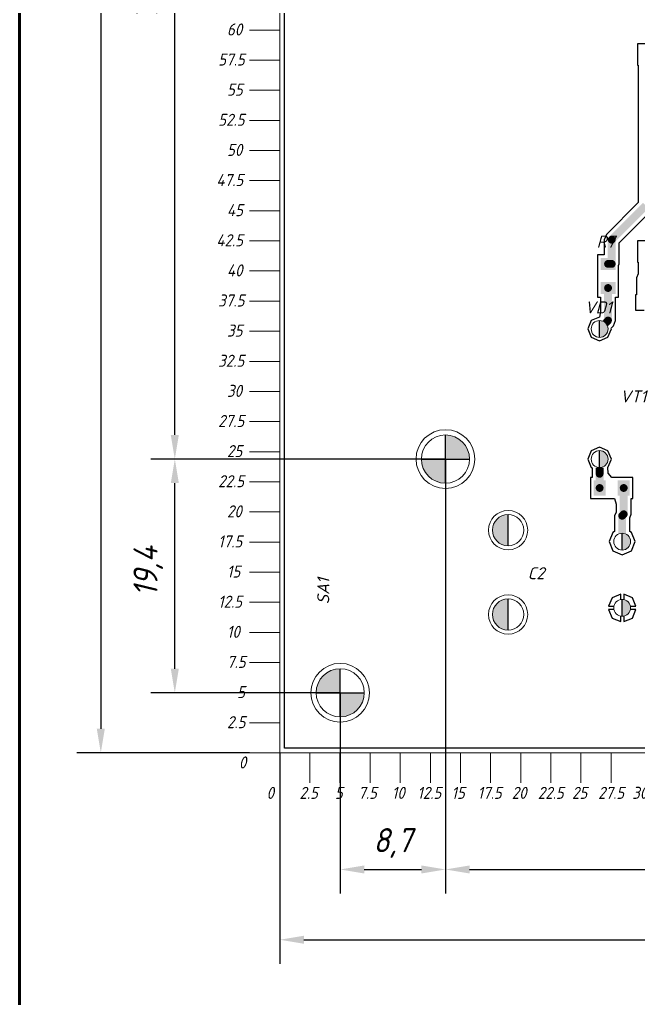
# Model space of a CAD drawing. Header units: millimetres. Extents: x -963 to 6553, y -1367 to 496.
# Drawn here: x 736.4 to 787.8, y 108.6 to 189.9 of the extents above; entities that cross this region are included whole.
import ezdxf

# ---------------------------------------------------------------- set-up
doc = ezdxf.new("R2010")
doc.units = ezdxf.units.MM
doc.header["$LTSCALE"] = 0.5
doc.layers.get('0').update_dxf_attribs({"lineweight": 60})
doc.layers.add('2-штриховка', color=7, linetype='Continuous', true_color=0x00c7c7)
doc.layers.add('4-текст', color=7, linetype='Continuous', true_color=0x00ad00)
for name, color, linetype in [('3-размеры', 6, 'Continuous'), ('TopLayer', 1, 'Continuous'), ('TopPaste', 8, 'Continuous')]:
    doc.layers.add(name, color=color, linetype=linetype)
doc.layers.add('Для ПП', color=30, linetype='Continuous', lineweight=20)
doc.styles.get("Standard").update_dxf_attribs({"font": 'isocpeui.ttf', "width": 0.9})
doc.dimstyles.new('Standart', dxfattribs={"dimtxt": 5, "dimasz": 5, "dimexe": 2, "dimexo": 0, "dimgap": 1, "dimtad": 1, "dimtoh": 1, "dimdec": 1, "dimtxsty": 'Standard', "dimcen": 2.5, "dimadec": 0, "dimazin": 0, "dimtfac": 1, "dimtdec": 1, "dimtmove": 0, "dimatfit": 3, "dimldrblk": 'DOTSMALL', "dimfxl": 1, "dimarcsym": 0})

# ---------------------------------------------------------------- blocks, each defined once
blk = doc.blocks.new('*D144')
at = {"layer": '3-размеры', "color": 0, "lineweight": -2, "transparency": 16777216}
for p, q in [((758.0405685470602, 129), (758.0405685470602, 111.488399625425)), ((838.0405685470602, 129), (838.0405685470602, 111.488399625425)), ((760.0405685470602, 113.488399625425), (836.0405685470602, 113.488399625425))]:
    blk.add_line(p, q, dxfattribs=at)
at = {"layer": '3-размеры', "color": 0, "transparency": 16777216}
for points in [[(760.0405685470602, 113.8217329587583), (760.0405685470602, 113.1550662920917), (758.0405685470602, 113.488399625425)], [(836.0405685470602, 113.8217329587583), (836.0405685470602, 113.1550662920917), (838.0405685470602, 113.488399625425)]]:
    blk.add_solid(points, dxfattribs=at)
at = {"layer": '3-размеры', "color": 0, "transparency": 16777216, "insert": (797.8837179979747, 115.488399625425), "char_height": 2, "attachment_point": 5}
blk.add_mtext('80', dxfattribs=at)
blk = doc.blocks.new('_DotSmall')
at = {"color": 0, "linetype": 'ByBlock', "const_width": 0.5}
blk.add_lwpolyline([(-0.0625, 0, 1), (0.0625, 0, 1)], format="xyb", close=True, dxfattribs=at)
blk = doc.blocks.new('*D146')
at = {"layer": '3-размеры', "color": 0, "lineweight": -2, "transparency": 16777216}
for p, q in [((755.5405685470604, 259.0000000000001), (741.1818160149857, 259.0000000000001)), ((743.1818160149857, 257.0000000000001), (743.1818160149858, 131.0000000000001)), ((755.5405685470604, 129.0000000000001), (741.1818160149858, 129.0000000000001))]:
    blk.add_line(p, q, dxfattribs=at)
at = {"layer": '3-размеры', "color": 0, "transparency": 16777216}
for points in [[(742.8484826816523, 257.0000000000001), (743.515149348319, 257.0000000000001), (743.1818160149857, 259.0000000000001)], [(742.8484826816524, 131.0000000000001), (743.5151493483191, 131.0000000000001), (743.1818160149858, 129.0000000000001)]]:
    blk.add_solid(points, dxfattribs=at)
at = {"layer": '3-размеры', "color": 0, "transparency": 16777216, "insert": (741.1818160149857, 200.4277615769258), "char_height": 2, "attachment_point": 5, "rotation": 90}
blk.add_mtext('130', dxfattribs=at)
blk = doc.blocks.new('*D147')
at = {"layer": '3-размеры', "color": 0, "lineweight": -2, "transparency": 16777216}
for p, q in [((771.79497922706, 153.38757458), (771.79497922706, 117.3209780523684)), ((763.0573766870604, 133.9876083), (763.0573766870604, 117.3209780523684)), ((765.0573766870604, 119.3209780523684), (769.79497922706, 119.3209780523684))]:
    blk.add_line(p, q, dxfattribs=at)
at = {"layer": '3-размеры', "color": 0, "transparency": 16777216}
for points in [[(765.0573766870604, 119.6543113857018), (765.0573766870604, 118.9876447190351), (763.0573766870604, 119.3209780523684)], [(769.79497922706, 119.6543113857018), (769.79497922706, 118.9876447190351), (771.79497922706, 119.3209780523684)]]:
    blk.add_solid(points, dxfattribs=at)
at = {"layer": '3-размеры', "color": 0, "transparency": 16777216, "insert": (767.4261779570602, 121.5209780523684), "char_height": 2, "attachment_point": 5}
blk.add_mtext('8,7', dxfattribs=at)
blk = doc.blocks.new('*D148')
at = {"layer": '3-размеры', "color": 0, "lineweight": -2, "transparency": 16777216}
for p, q in [((771.79497922706, 153.38757458), (771.79497922706, 117.3209780523684)), ((833.0574017870601, 133.9876083000002), (833.0574017870601, 117.3209780523684)), ((773.79497922706, 119.3209780523684), (831.0574017870601, 119.3209780523684))]:
    blk.add_line(p, q, dxfattribs=at)
at = {"layer": '3-размеры', "color": 0, "transparency": 16777216}
for points in [[(773.79497922706, 119.6543113857018), (773.79497922706, 118.9876447190351), (771.79497922706, 119.3209780523684)], [(831.0574017870601, 119.6543113857018), (831.0574017870601, 118.9876447190351), (833.0574017870601, 119.3209780523684)]]:
    blk.add_solid(points, dxfattribs=at)
at = {"layer": '3-размеры', "color": 0, "transparency": 16777216, "insert": (801.9080001862814, 121.5209780523684), "char_height": 2, "attachment_point": 5}
blk.add_mtext('61,3', dxfattribs=at)
blk = doc.blocks.new('*D149')
at = {"layer": '3-размеры', "color": 0, "lineweight": -2, "transparency": 16777216}
for p, q in [((771.7949792270605, 153.38757458), (747.3277752356164, 153.38757458)), ((749.3277752356164, 135.9876083), (749.3277752356164, 151.38757458)), ((763.0573766870606, 133.9876083), (747.3277752356164, 133.9876083))]:
    blk.add_line(p, q, dxfattribs=at)
at = {"layer": '3-размеры', "color": 0, "transparency": 16777216}
for points in [[(748.994441902283, 151.38757458), (749.6611085689498, 151.38757458), (749.3277752356164, 153.38757458)], [(748.994441902283, 135.9876083), (749.6611085689498, 135.9876083), (749.3277752356164, 133.9876083)]]:
    blk.add_solid(points, dxfattribs=at)
at = {"layer": '3-размеры', "color": 0, "transparency": 16777216, "insert": (747.1277752356162, 144.0672771983421), "char_height": 2, "attachment_point": 5, "rotation": 90}
blk.add_mtext('19,4', dxfattribs=at)
blk = doc.blocks.new('*D150')
at = {"layer": '3-размеры', "color": 0, "lineweight": -2, "transparency": 16777216}
for p, q in [((771.7949792270605, 226.2876065800001), (747.3270139979176, 226.2876065800001)), ((749.3270139979176, 155.3875745800001), (749.3270139979176, 224.2876065800001)), ((771.7949792270605, 153.3875745800001), (747.3270139979176, 153.3875745800001))]:
    blk.add_line(p, q, dxfattribs=at)
at = {"layer": '3-размеры', "color": 0, "transparency": 16777216}
for points in [[(748.9936806645842, 224.2876065800001), (749.6603473312509, 224.2876065800001), (749.3270139979176, 226.2876065800001)], [(748.9936806645842, 155.3875745800001), (749.6603473312509, 155.3875745800001), (749.3270139979176, 153.3875745800001)]]:
    blk.add_solid(points, dxfattribs=at)
at = {"layer": '3-размеры', "color": 0, "transparency": 16777216, "insert": (747.1270139979174, 192.0577506478961), "char_height": 2, "attachment_point": 5, "rotation": 90}
blk.add_mtext('72,9', dxfattribs=at)

msp = doc.modelspace()

# ---------------------------------------------------------------- hatches: boundary and pattern name
at = {"layer": '2-штриховка'}
h = msp.add_hatch(color=256, dxfattribs=at)
h.dxf.hatch_style = 1
h.paths.add_polyline_path([(784.595004253983, 164.8876037306851), (784.595004253983, 163.4876037306851, 0.4142135623730951), (785.295004253983, 164.1876037306851, 0.4142135623730951)])
h = msp.add_hatch(color=256, dxfattribs=at)
h.dxf.hatch_style = 1
h.paths.add_polyline_path([(771.79497922706, 155.38757458), (771.79497922706, 153.38757458), (773.79497922706, 153.38757458, 0.4142135623730951)])
h.paths.add_polyline_path([(771.79497922706, 151.38757458), (771.79497922706, 153.38757458), (769.79497922706, 153.38757458, 0.4142135623730951)])
h = msp.add_hatch(color=256, dxfattribs=at)
h.dxf.hatch_style = 1
h.paths.add_polyline_path([(784.5950044270601, 154.08757458), (784.5950044270601, 152.68757458, 0.4142135623730951), (785.2950044270601, 153.38757458, 0.4142135623730951)])
h = msp.add_hatch(color=256, dxfattribs=at)
h.dxf.hatch_style = 1
h.paths.add_polyline_path([(775.6949688270602, 147.48756098, 0.4142135623730951), (776.9949688270601, 146.18756098), (776.9949688270601, 148.78756098, 0.4142135623730951)])
h = msp.add_hatch(color=256, dxfattribs=at)
h.dxf.hatch_style = 1
h.paths.add_polyline_path([(786.4699816270601, 147.23760098), (786.4699816270601, 145.83760098, 0.4142135623730951), (787.1699816270601, 146.53760098, 0.4142135623730951)])
h = msp.add_hatch(color=256, dxfattribs=at)
h.dxf.hatch_style = 1
h.paths.add_polyline_path([(775.6949688270602, 140.48757498, 0.4142135623730951), (776.9949688270601, 139.18757498), (776.9949688270601, 141.78757498, 0.4142135623730951)])
h = msp.add_hatch(color=256, dxfattribs=at)
h.dxf.hatch_style = 1
h.paths.add_polyline_path([(786.4699816270601, 141.73758658), (786.4699816270601, 140.33758658, 0.4142135623730951), (787.1699816270601, 141.03758658, 0.4142135623730951)])
h = msp.add_hatch(color=256, dxfattribs=at)
h.dxf.hatch_style = 1
h.paths.add_polyline_path([(763.0573766870604, 135.9876083, 0.4142135623730951), (761.0573766870604, 133.9876083), (763.0573766870604, 133.9876083)])
h.paths.add_polyline_path([(765.0573766870604, 133.9876083), (763.0573766870604, 133.9876083), (763.0573766870604, 131.9876083, 0.4142135623730951)])

# ---------------------------------------------------------------- linework, layer by layer
at = {"lineweight": 60}
msp.add_lwpolyline([(736.4386285396113, 5), (1131.438628539611, 5), (1131.438628539611, 292), (736.4386285396113, 292)], close=True, dxfattribs=at)
at = {"layer": '4-текст'}
for p, q in [((784.595004253983, 163.4876037306851), (784.595004253983, 164.8876037306851)), ((771.79497922706, 151.38757458), (771.79497922706, 155.38757458)), ((784.5950044270601, 152.68757458), (784.5950044270601, 154.08757458)), ((769.79497922706, 153.38757458), (773.79497922706, 153.38757458)), ((776.9949688270601, 146.18756098), (776.9949688270601, 148.78756098)), ((786.4699816270601, 145.83760098), (786.4699816270601, 147.23760098)), ((776.9949688270601, 139.18757498), (776.9949688270601, 141.78757498)), ((786.4699816270601, 140.33758658), (786.4699816270601, 141.73758658)), ((763.0573766870604, 131.9876083), (763.0573766870604, 135.9876083)), ((761.0573766870604, 133.9876083), (765.0573766870604, 133.9876083))]:
    msp.add_line(p, q, dxfattribs=at)
at = {"layer": 'TopLayer'}
for p, q in [((758.4405685470601, 129.4), (758.4405685470601, 258.57521536)), ((789.1189755670601, 187.85659378), (787.7509772870601, 187.85659378)), ((787.7509772870601, 187.85659378), (787.7509772870601, 186.07859378)), ((787.7509772870601, 186.07859378), (787.8082695270601, 186.07859378)), ((787.8082695270601, 186.07859378), (787.8082695270601, 174.68979512)), ((787.8082695270601, 174.68979512), (785.1566289070602, 172.0381545)), ((786.2264845270602, 171.33541524), (788.8781251470601, 173.98705586)), ((785.1566289070602, 172.0381545), (784.9730707270602, 171.59500578)), ((784.9730707270602, 171.59500578), (784.9730707270602, 170.34159198)), ((789.1189755670601, 171.49660618), (787.7509772870601, 171.49660618)), ((787.7509772870601, 171.49660618), (787.7509772870601, 169.71860618)), ((786.2264845270602, 169.58759298), (786.2264845270602, 171.33541524)), ((784.9730707270602, 170.34159198), (784.4159776070601, 170.34159198)), ((784.4159776070601, 170.34159198), (784.4159776070601, 168.84159752)), ((786.1739776470602, 169.4608292), (786.2264845270602, 169.58759298)), ((786.1739776470602, 168.84159752), (786.1739776470602, 169.4608292)), ((787.7509772870601, 169.71860618), (787.8082695270601, 169.71860618)), ((787.8082695270601, 169.71860618), (787.8082695270601, 168.77370586)), ((784.4159776070601, 168.84159752), (784.4159750670601, 168.83359398)), ((784.4159750670601, 168.83359398), (784.4159750670601, 168.34159598)), ((784.4159750670601, 168.34159598), (784.4159776070601, 168.33359244)), ((784.4159776070601, 168.33359244), (784.4159776070601, 166.83359798)), ((786.1739801870601, 168.83359398), (786.1739776470602, 168.84159752)), ((786.1739776470602, 168.33359244), (786.1739801870601, 168.34159598)), ((786.1739776470602, 166.83359798), (786.1739776470602, 168.33359244)), ((786.1739801870601, 168.34159598), (786.1739801870601, 168.83359398)), ((787.8082695270601, 168.77370586), (787.6617623270602, 168.42000578)), ((787.6617623270602, 168.42000578), (787.6617623270602, 167.0235976)), ((784.4159776070601, 166.83359798), (784.6682707270601, 166.83359798)), ((784.6682707270601, 166.83359798), (784.6682707270601, 165.62802508)), ((785.9216845270602, 164.88757698), (785.9216845270602, 166.83359798)), ((785.9216845270602, 166.83359798), (786.1739776470602, 166.83359798)), ((787.6617623270602, 167.0235976), (787.5709700270601, 167.0235976)), ((787.5709700270601, 167.0235976), (787.5709700270601, 165.75160116)), ((787.5709700270601, 165.75160116), (788.2823198870601, 165.75160116)), ((784.5950018870601, 165.16608544), (783.9031135070601, 164.8794947)), ((784.6682707270601, 165.62802508), (784.5950018870601, 165.16608544)), ((783.9031135070601, 164.8794947), (783.6165227670601, 164.18760378)), ((783.6165227670601, 164.18760378), (783.9031135070601, 163.49571286)), ((785.2868953470601, 163.49571286), (785.5734860870601, 164.18760378)), ((785.5464858870602, 164.2527878), (785.7381263470601, 164.44442826)), ((785.5734860870601, 164.18760378), (785.5464858870602, 164.2527878)), ((785.7381263470601, 164.44442826), (785.9216845270602, 164.88757698)), ((783.9031135070601, 163.49571286), (784.5950044270602, 163.20912212)), ((784.5950044270602, 163.20912212), (785.2868953470601, 163.49571286)), ((783.9031135070601, 154.0794655), (783.6165227670601, 153.38757458)), ((784.5950044270602, 154.36605624), (783.9031135070601, 154.0794655)), ((785.2868953470601, 154.0794655), (784.5950044270602, 154.36605624)), ((785.5734860870601, 153.38757458), (785.2868953470601, 154.0794655)), ((783.6165227670601, 153.38757458), (783.9031135070601, 152.69568366)), ((785.2868953470601, 152.6956862), (785.5734860870601, 153.38757458)), ((783.9031135070601, 152.69568366), (783.9682975270601, 152.66868346)), ((783.9682975270601, 152.1641277), (783.9682467270601, 152.16400578)), ((783.9682467270601, 152.16400578), (783.9682467270601, 151.8665794)), ((783.9682975270601, 152.66868346), (783.9682975270601, 152.1641277)), ((785.3119549870602, 152.20674382), (785.2868953470601, 152.6956862)), ((785.5984923870601, 151.86658194), (785.3119549870602, 152.20674382)), ((783.9682467270601, 151.8665794), (783.8409546270601, 151.8665794)), ((783.8409546270601, 151.8665794), (783.8409546270601, 150.10857936)), ((785.8410014270602, 151.86658194), (785.5984923870601, 151.86658194)), ((785.8489541670601, 151.8665794), (785.8410014270602, 151.86658194)), ((787.3489994270601, 151.8665794), (785.8489541670601, 151.8665794)), ((787.3489994270601, 150.10857936), (787.3489994270601, 151.8665794)), ((783.8409546270601, 150.10857936), (785.3409998870601, 150.10857936)), ((785.3409998870601, 150.10857936), (785.3489526270602, 150.10857682)), ((785.3489526270602, 150.10857682), (785.8409988870601, 150.10857682)), ((785.8409988870601, 150.10857682), (785.9682935270602, 149.65799098)), ((785.9682935270602, 149.65799098), (785.9682935270602, 148.9860289)), ((787.2217073270601, 148.80922458), (787.2217073270601, 150.10857936)), ((787.2217073270601, 150.10857936), (787.3489994270601, 150.10857936)), ((785.9682935270602, 148.9860289), (785.8432747270601, 148.68420578)), ((787.0966885270601, 148.50740146), (787.2217073270601, 148.80922458)), ((785.8432747270601, 148.68420578), (785.8432747270601, 147.36473166)), ((787.0966885270601, 147.36473166), (787.0966885270601, 148.50740146)), ((785.7015528870601, 147.30602972), (785.3832604070601, 146.53760098)), ((785.8432747270601, 147.36473166), (785.7015528870601, 147.30602972)), ((787.23841036706, 147.30602972), (787.0966885270601, 147.36473166)), ((787.5567028470601, 146.53760098), (787.23841036706, 147.30602972)), ((785.3832604070601, 146.53760098), (785.7015528870601, 145.76917224)), ((787.23841036706, 145.76917224), (787.5567028470601, 146.53760098)), ((785.7015528870601, 145.76917224), (786.4699816270601, 145.45087976)), ((786.4699816270601, 145.45087976), (787.23841036706, 145.76917224)), ((785.62501760706, 141.8825506), (785.3276318670601, 141.16459674)), ((786.34298670706, 142.17994142), (785.62501760706, 141.8825506)), ((786.34298670706, 141.7259704048348), (786.3429663870601, 142.07169678)), ((786.34298670706, 141.7259704048348), (786.34298670706, 142.17994142)), ((786.59696638706, 142.07170948), (786.59696638706, 141.7259722791017)), ((787.3149456470601, 141.8825506), (786.5969867070601, 142.17993888)), ((786.5969867070601, 142.17993888), (786.5969867070601, 141.7259685304128)), ((787.6123313870601, 141.16459674), (787.3149456470601, 141.8825506)), ((785.7815968650724, 140.91059674), (785.32762424706, 140.91059674)), ((785.32762424706, 140.91059674), (785.62501760706, 140.19262256)), ((785.3276318670601, 141.16459674), (785.7816006139163, 141.16459674)), ((785.7815968650724, 140.91059674), (785.43586126706, 140.91059674)), ((785.43586888706, 141.16459674), (785.7816006139163, 141.16459674)), ((787.1583626402038, 141.16459674), (787.50409436706, 141.16459674)), ((787.1583626402038, 141.16459674), (787.6123313870601, 141.16459674)), ((787.50410198706, 140.91059674), (787.1583663890477, 140.91059674)), ((787.6123390070601, 140.91059674), (787.1583663890477, 140.91059674)), ((787.3149456470601, 140.19262256), (787.6123390070601, 140.91059674)), ((785.62501760706, 140.19262256), (786.34298670706, 139.89523174)), ((786.3429663870601, 140.00347638), (786.34298670706, 140.3492027551652)), ((786.34298670706, 139.89523174), (786.34298670706, 140.3492027551652)), ((786.5969867070602, 140.3492046295872), (786.59696638706, 140.00346368)), ((786.5969867070601, 140.3492046295871), (786.5969867070601, 139.89523428)), ((786.5969867070601, 139.89523428), (787.3149456470601, 140.19262256)), ((837.6449846870602, 129.4), (758.4405685470601, 129.4))]:
    msp.add_line(p, q, dxfattribs=at)
at = {"layer": 'TopLayer', "const_width": 0.6500012399999999}
for points in [[(785.5997776270601, 171.59500578), (788.4349764270602, 174.43020458)], [(785.5997776270601, 169.58759298), (785.5997776270601, 171.59500578)], [(785.2949776270601, 169.58759298), (785.5997776270601, 169.58759298)], [(785.2949776270601, 164.88757698), (785.2949776270601, 167.58759698)], [(785.0899790445718, 164.6825784337575), (785.2949776270601, 164.88757698)], [(784.5950044270602, 152.16405658), (784.5950044270602, 152.68757458)], [(784.5949536270601, 152.16400578), (784.5950044270602, 152.16405658)], [(784.5949536270601, 150.98757938), (784.5949536270601, 152.16400578)], [(786.5950004270601, 148.80922458), (786.5950004270601, 150.98757938)], [(786.4699816270601, 148.68420578), (786.5950004270601, 148.80922458)], [(786.4699816270601, 147.23760098), (786.4699816270601, 148.68420578)]]:
    msp.add_lwpolyline(points, dxfattribs=at)
at = {"layer": 'TopLayer', "const_width": 0.32500062}
for points in [[(785.4372785870602, 171.59500578, 1), (785.7622766670601, 171.59500578, 1)], [(785.4372785870602, 171.59500578, 1), (785.7622766670601, 171.59500578, 1)], [(785.1324785870601, 169.58759298, 1), (785.4574766670602, 169.58759298, 1)], [(785.4372785870602, 169.58759298, 1), (785.7622766670601, 169.58759298, 1)], [(785.4372785870602, 169.58759298, 1), (785.7622766670601, 169.58759298, 1)], [(785.1324785870601, 167.58759698, 1), (785.4574766670602, 167.58759698, 1)], [(784.4324545870601, 152.16400578, 1), (784.7574526670602, 152.16400578, 1)], [(784.4324545870601, 152.16400578, 1), (784.7574526670602, 152.16400578, 1)], [(784.4325053870601, 152.16405658, 1), (784.7575034670601, 152.16405658, 1)], [(784.4325053870601, 152.16405658, 1), (784.7575034670601, 152.16405658, 1)], [(784.4324545870601, 150.98757938, 1), (784.7574526670602, 150.98757938, 1)], [(786.4325013870601, 150.98757938, 1), (786.7574994670601, 150.98757938, 1)], [(786.3074825870601, 148.68420578, 1), (786.6324806670601, 148.68420578, 1)], [(786.3074825870601, 148.68420578, 1), (786.6324806670601, 148.68420578, 1)], [(786.4325013870601, 148.80922458, 1), (786.7574994670601, 148.80922458, 1)], [(786.4325013870601, 148.80922458, 1), (786.7574994670601, 148.80922458, 1)]]:
    msp.add_lwpolyline(points, format="xyb", close=True, dxfattribs=at)
for points in [[(785.2447832797749, 164.7244348129504, 0.6222844196494515), (785.434624623828, 164.9467596417387, 0.86158673423784), (785.1324785870601, 164.88757698)], [(785.4574766670602, 164.88757698, 1), (785.1324785870601, 164.88757698)]]:
    msp.add_lwpolyline(points, format="xyb", dxfattribs=at)
at = {"layer": 'TopLayer'}
for points in [[(785.9199776470601, 169.08759398), (785.9199776470601, 170.08759198), (784.6699776070601, 169.08759398), (784.6699776070601, 170.08759198)], [(785.9199776470601, 167.08759798), (785.9199776470601, 168.08759598), (784.6699776070601, 167.08759798), (784.6699776070601, 168.08759598)], [(784.0949546270601, 150.36257936), (785.0949526270601, 150.36257936), (784.0949546270601, 151.6125794), (785.0949526270601, 151.6125794)], [(786.0950014270601, 150.36257936), (787.0949994270601, 150.36257936), (786.0950014270601, 151.6125794), (787.0949994270601, 151.6125794)]]:
    msp.add_solid(points, dxfattribs=at)
at = {"layer": 'TopPaste'}
for points in [[(785.9199776470601, 169.08759398), (785.9199776470601, 170.08759198), (784.6699776070601, 169.08759398), (784.6699776070601, 170.08759198)], [(785.9199776470601, 167.08759798), (785.9199776470601, 168.08759598), (784.6699776070601, 167.08759798), (784.6699776070601, 168.08759598)], [(784.0949546270601, 150.36257936), (785.0949526270601, 150.36257936), (784.0949546270601, 151.6125794), (785.0949526270601, 151.6125794)], [(786.0950014270601, 150.36257936), (787.0949994270601, 150.36257936), (786.0950014270601, 151.6125794), (787.0949994270601, 151.6125794)]]:
    msp.add_solid(points, dxfattribs=at)
at = {"layer": 'Для ПП'}
for p, q in [((758.0405685470602, 259), (758.0405685470602, 129)), ((758.0405685470602, 189), (755.5405685470602, 189)), ((758.0405685470602, 186.5), (755.5405685470602, 186.5)), ((758.0405685470602, 184), (755.5405685470602, 184)), ((758.0405685470602, 181.5), (755.5405685470602, 181.5)), ((758.0405685470602, 179), (755.5405685470602, 179)), ((758.0405685470602, 176.5), (755.5405685470602, 176.5)), ((758.0405685470602, 174), (755.5405685470602, 174)), ((758.0405685470602, 171.5), (755.5405685470602, 171.5)), ((758.0405685470602, 169), (755.5405685470602, 169)), ((758.0405685470602, 166.5), (755.5405685470602, 166.5)), ((758.0405685470602, 164), (755.5405685470602, 164)), ((758.0405685470602, 161.5), (755.5405685470602, 161.5)), ((758.0405685470602, 159), (755.5405685470602, 159)), ((758.0405685470602, 156.5), (755.5405685470602, 156.5)), ((758.0405685470602, 154), (755.5405685470602, 154)), ((758.0405685470602, 151.5), (755.5405685470602, 151.5)), ((758.0405685470602, 149), (755.5405685470602, 149)), ((758.0405685470602, 146.5), (755.5405685470602, 146.5)), ((758.0405685470602, 144), (755.5405685470602, 144)), ((758.0405685470602, 141.5), (755.5405685470602, 141.5)), ((758.0405685470602, 139), (755.5405685470602, 139)), ((758.0405685470602, 136.5), (755.5405685470602, 136.5)), ((758.0405685470602, 134), (755.5405685470602, 134)), ((758.0405685470602, 131.5), (755.5405685470602, 131.5)), ((758.0405685470602, 129), (755.5405685470602, 129)), ((758.0405685470602, 129), (838.0405685470602, 129)), ((758.0405685470602, 129), (758.0405685470602, 126.5)), ((760.5405685470602, 129), (760.5405685470602, 126.5)), ((763.0405685470602, 129), (763.0405685470602, 126.5)), ((765.5405685470602, 129), (765.5405685470602, 126.5)), ((768.0405685470602, 129), (768.0405685470602, 126.5)), ((770.5405685470602, 129), (770.5405685470602, 126.5)), ((773.0405685470602, 129), (773.0405685470602, 126.5)), ((775.5405685470602, 129), (775.5405685470602, 126.5)), ((778.0405685470602, 129), (778.0405685470602, 126.5)), ((780.5405685470602, 129), (780.5405685470602, 126.5)), ((783.0405685470602, 129), (783.0405685470602, 126.5)), ((785.5405685470602, 129), (785.5405685470602, 126.5))]:
    msp.add_line(p, q, dxfattribs=at)
for centre, radius in [((784.595004253983, 164.1876037306851), 0.7), ((784.595004253983, 164.1876037306851), 0.7), ((771.79497922706, 153.38757458), 2.439710640000015), ((771.79497922706, 153.38757458), 2), ((784.5950044270601, 153.38757458), 0.7), ((784.5950044270601, 153.38757458), 0.7), ((776.9949688270601, 147.48756098), 1.627919020000007), ((776.9949688270601, 147.48756098), 1.3), ((776.9949688270601, 147.48756098), 1.3), ((786.4699816270601, 146.53760098), 0.7), ((786.4699816270601, 146.53760098), 0.7), ((776.9949688270601, 140.48757498), 1.627919020000007), ((776.9949688270601, 140.48757498), 1.3), ((776.9949688270601, 140.48757498), 1.3), ((786.4699816270601, 141.03758658), 0.7), ((786.4699816270601, 141.03758658), 0.7), ((763.0573766870604, 133.9876083), 2.439710639999987), ((763.0573766870604, 133.9876083), 2)]:
    msp.add_circle(centre, radius, dxfattribs=at)

# ---------------------------------------------------------------- texts
at = {"layer": '4-текст'}
for s, p in [('R7', (784.3489749470601, 170.93780364)), ('VD1', (783.3644595785613, 165.4749691342262)), ('VT1', (786.2949756270601, 158.08760328)), ('C2', (778.6209769919874, 143.4117173009794))]:
    msp.add_text(s, height=1, dxfattribs=at).set_placement(p)
msp.add_text('SA1', height=1, rotation=90, dxfattribs=at).set_placement((762.1525212062174, 141.3272376005056))
at = {"layer": 'Для ПП', "width": 0.9}
for s, p in [('60', (753.658015466434, 188.5492558558931)), ('57.5', (752.9257438424589, 186.0492558558931)), ('55', (753.658015466434, 183.5492558558931)), ('52.5', (752.9257438424589, 181.0492558558931)), ('50', (753.658015466434, 178.5492558558931)), ('47.5', (752.7802019139796, 176.0492558558931)), ('45', (753.658015466434, 173.5492558558931)), ('42.5', (752.7788440221017, 171.0492558558931)), ('40', (753.658015466434, 168.5492558558931)), ('37.5', (752.9257438424589, 166.0492558558931)), ('35', (753.658015466434, 163.5492558558931)), ('32.5', (752.9257438424589, 161.0492558558931)), ('30', (753.658015466434, 158.5492558558931)), ('27.5', (752.9257438424589, 156.0492558558931)), ('25', (753.658015466434, 153.5492558558931)), ('22.5', (752.9257438424589, 151.0492558558931)), ('20', (753.658015466434, 148.5492558558931)), ('17.5', (752.9257438424589, 146.0492558558931)), ('15', (753.658015466434, 143.5492558558931)), ('12.5', (752.9257438424589, 141.0492558558931)), ('10', (753.658015466434, 138.5492558558931)), ('7.5', (753.658015466434, 136.0492558558931)), ('5', (754.4976527114821, 133.5492558558931)), ('2.5', (753.658015466434, 131.0492558558931)), ('0', (754.6497013024413, 127.7096192087481)), ('0', (756.945964395457, 125.1811732407209)), ('2.5', (759.6739748255451, 125.1811732407209)), ('5', (762.6192389643371, 125.1811732407209)), ('7.5', (764.5539205017081, 125.1811732407209)), ('10', (767.3504386223186, 125.1811732407209)), ('12.5', (769.4653184321088, 125.1811732407209)), ('15', (772.2988474677978, 125.1811732407209)), ('17.5', (774.4653184321088, 125.1811732407209)), ('20', (777.2988474677978, 125.1811732407209)), ('22.5', (779.4653184321088, 125.1811732407209)), ('25', (782.2988474677978, 125.1811732407209)), ('27.5', (784.4653184321088, 125.1811732407209)), ('30', (787.2988474677978, 125.1811732407209))]:
    msp.add_text(s, height=1, dxfattribs=at).set_placement(p)

# ---------------------------------------------------------------- dimensions: what is measured, and where the dimension line sits
at = {"layer": '3-размеры'}
for base, p1, p2, picture, middle in [((743.1818160149858, 129.0000000000001), (755.5405685470602, 259), (755.5405685470602, 129), '*D146', (743.1818160149857, 200.4277615769258)), ((749.3270139979176, 226.2876065800001), (771.79497922706, 153.38757458), (771.79497922706, 226.28760658), '*D150', (749.3270139979174, 192.0577506478961)), ((749.3277752356164, 153.38757458), (763.0573766870604, 133.9876083), (771.79497922706, 153.38757458), '*D149', (749.3277752356163, 144.0672771983421))]:
    dim = msp.add_linear_dim(base=base, p1=p1, p2=p2, angle=90, dimstyle='Standart', override={"dimtxt": 2, "dimasz": 2}, dxfattribs=at)
    dim.commit()
    dim.dimension.update_dxf_attribs({"geometry": picture, "text_midpoint": middle, "dimtype": 160})
for base, p1, p2, picture, middle in [((771.79497922706, 119.3209780523684), (763.0573766870604, 133.9876083), (771.79497922706, 153.38757458), '*D147', (767.4261779570602, 119.3209780523684)), ((833.0574017870601, 119.3209780523684), (771.79497922706, 153.38757458), (833.0574017870601, 133.9876083000002), '*D148', (801.9080001862814, 119.3209780523684)), ((838.0405685470602, 113.488399625425), (758.0405685470602, 129), (838.0405685470602, 129), '*D144', (797.8837179979747, 113.488399625425))]:
    dim = msp.add_linear_dim(base=base, p1=p1, p2=p2, dimstyle='Standart', override={"dimtxt": 2, "dimasz": 2}, dxfattribs=at)
    dim.commit()
    dim.dimension.update_dxf_attribs({"geometry": picture, "text_midpoint": middle, "dimtype": 160})

doc.saveas('drawing.dxf')
